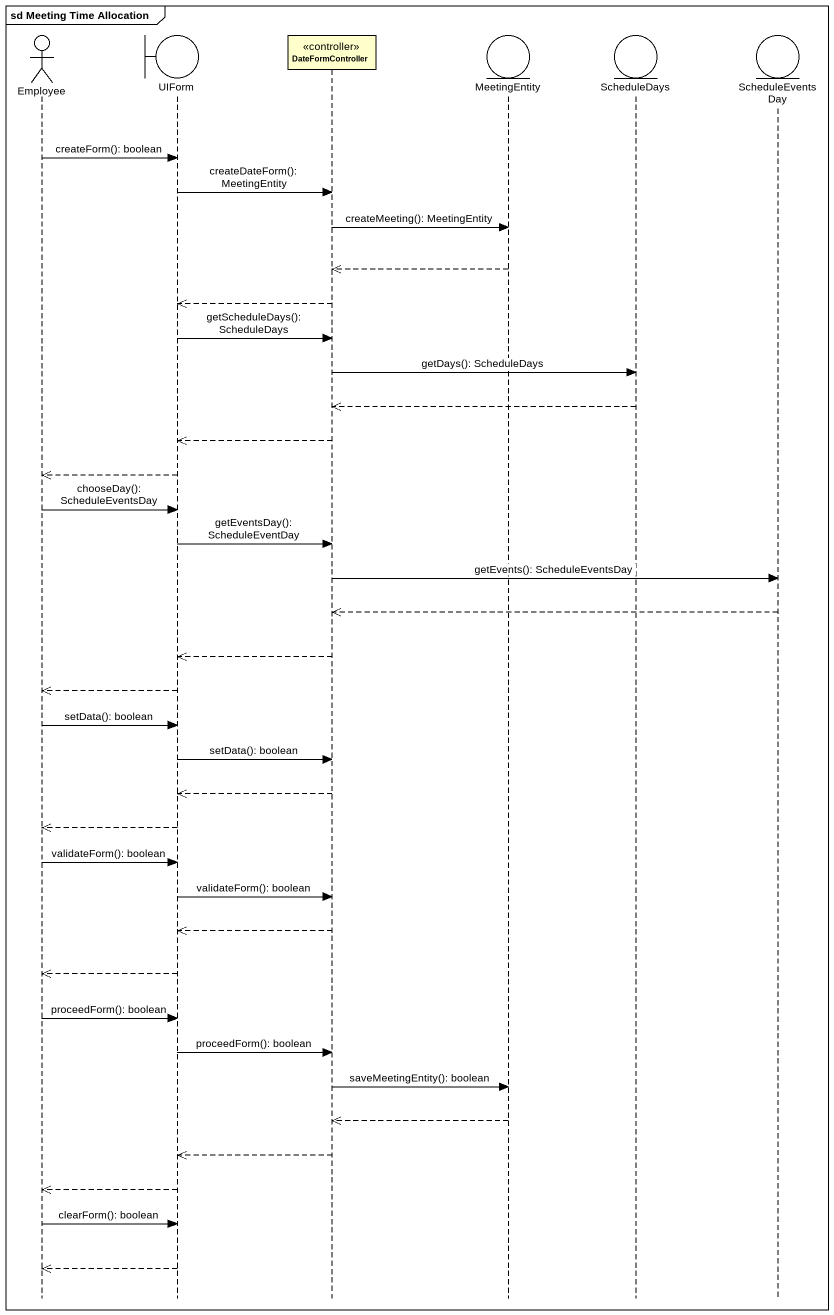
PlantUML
@startuml
mainframe sd Meeting Time Allocation
hide footbox
actor Employee
boundary UIForm
participant DateFormController <<controller>>
entity MeetingEntity
entity ScheduleDays
entity ScheduleEventsDay

Employee -> UIForm : createForm(): boolean
UIForm -> DateFormController : createDateForm(): MeetingEntity
DateFormController -> MeetingEntity : createMeeting(): MeetingEntity
MeetingEntity -->> DateFormController
DateFormController -->> UIForm
UIForm -> DateFormController : getScheduleDays(): ScheduleDays
DateFormController -> ScheduleDays : getDays(): ScheduleDays
ScheduleDays -->> DateFormController
DateFormController -->> UIForm
UIForm -->> Employee
Employee -> UIForm : chooseDay(): ScheduleEventsDay
UIForm -> DateFormController : getEventsDay(): ScheduleEventDay
DateFormController -> ScheduleEventsDay : getEvents(): ScheduleEventsDay
ScheduleEventsDay -->> DateFormController
DateFormController -->> UIForm
UIForm -->> Employee
Employee -> UIForm : setData(): boolean
UIForm -> DateFormController : setData(): boolean
DateFormController -->> UIForm
UIForm -->> Employee
Employee -> UIForm : validateForm(): boolean
UIForm -> DateFormController : validateForm(): boolean
DateFormController -->> UIForm
UIForm -->> Employee
Employee -> UIForm : proceedForm(): boolean
UIForm -> DateFormController : proceedForm(): boolean
DateFormController -> MeetingEntity : saveMeetingEntity(): boolean
MeetingEntity -->> DateFormController
DateFormController -->> UIForm
UIForm -->> Employee
Employee -> UIForm : clearForm(): boolean
UIForm -->> Employee
@enduml
